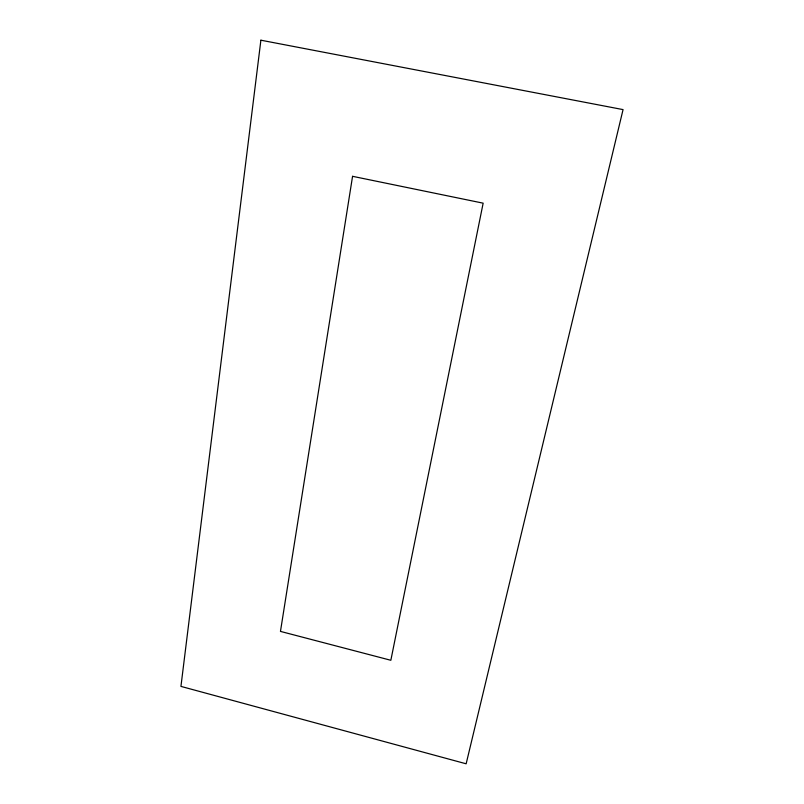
<?xml version="1.0" encoding="UTF-8"?>
<svg xmlns="http://www.w3.org/2000/svg" width="804" height="804" viewBox="0 0 804 804"><rect width="100%" height="100%" fill="white"/><g stroke="black" fill="none" stroke-linecap="round" stroke-linejoin="round"><path stroke-width="1.21" d="M260.888 40.2L180.94 686.395L466.149 763.8L623.06 109.605L260.888 40.2M352.564 176.317L280.465 631.401L390.844 660.285L483.154 203.171L352.564 176.317"/></g></svg>
